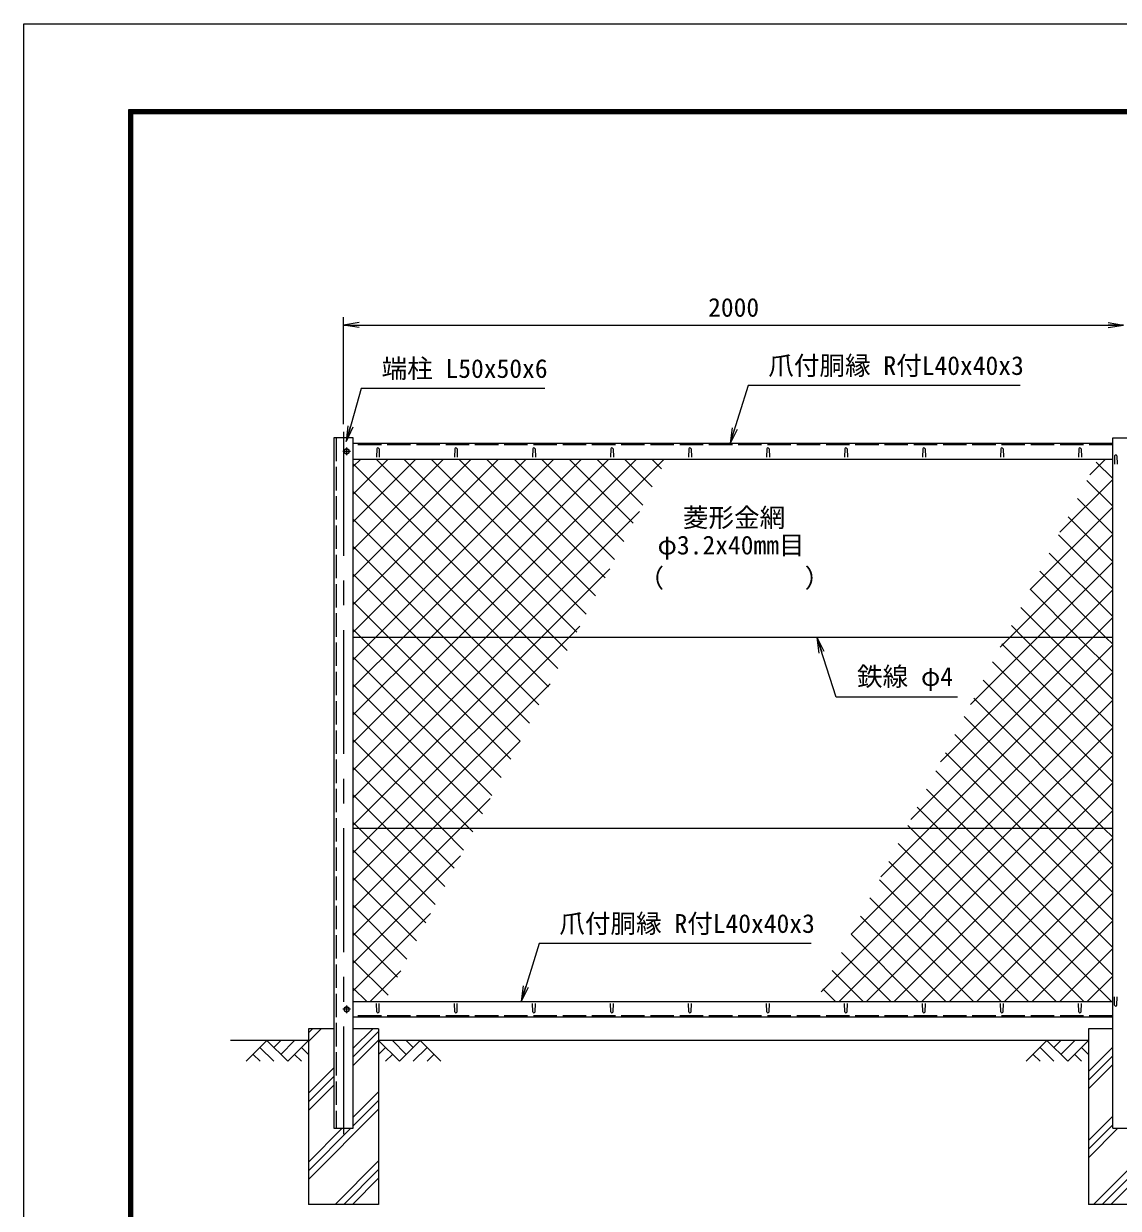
# Model space of a CAD drawing. Units: millimetres, scale not verified. Extents: x -4200 to 4200, y -2970 to 2970.
# Drawn here: x -4200 to -1394, y -66 to 2970 of the extents above; entities that cross this region are included whole.
import ezdxf
from ezdxf.enums import TextEntityAlignment as Align

# ---------------------------------------------------------------- set-up
doc = ezdxf.new("R2010")
doc.units = ezdxf.units.MM
doc.header["$LTSCALE"] = 10
doc.linetypes.add('DASHED', pattern=[7.5, 6, -1.5])
doc.linetypes.add('USER1', pattern=[50.8, 31.75, -6.35, 6.35, -6.35])
for name, color, linetype, lineweight in [('0-1_D-STR1', 1, 'Continuous', 18), ('0-2_D-BMK', 2, 'USER1', 13), ('0-3_D-STR-DIM', 7, 'Continuous', 13), ('0-4_D-STR3', 3, 'Continuous', 13), ('0-5_D-BGD', 7, 'Continuous', 18), ('0-6_D-STR4', 7, 'Continuous', 18), ('0-7_D-DCR-HCH', 7, 'Continuous', 13), ('0-8_D-STR-TXT', 7, 'Continuous', 13), ('0-9_0', 7, 'Continuous', 18), ('0-A_D-STR2', 7, 'Continuous', 13), ('0-B_D-TTL', 7, 'Continuous', 18)]:
    doc.layers.add(name, color=color, linetype=linetype, lineweight=lineweight)
doc.styles.add('ＭＳ ゴシック', font='')
doc.styles.get('ＭＳ ゴシック').set_extended_font_data('MS Gothic')

# ---------------------------------------------------------------- blocks, each defined once
blk = doc.blocks.new('_Open')
at = {"layer": '0-9_0'}
blk.add_line((-10, 1.667), (0, 0), dxfattribs=at)
blk.add_lwpolyline([(-10, -1.667), (0, 0), (-10, 0)], dxfattribs=at)

msp = doc.modelspace()

# ---------------------------------------------------------------- linework, layer by layer
at = {"layer": '0-1_D-STR1'}
for p, q in [((-3404.97, 1908.92), (-3404.97, 138.92)), ((-3354.97, 1908.92), (-3404.97, 1908.92)), ((-3354.97, 138.92), (-3354.97, 1908.92)), ((-1407.97, 1893.92), (-3354.97, 1893.92)), ((-1407.97, 1908.92), (-1351.97, 1908.92)), ((-1407.97, 138.92), (-1407.97, 1908.92)), ((-3354.97, 1853.92), (-1407.97, 1853.92)), ((-3294.97, 1880.79), (-3295.72, 1859.29)), ((-3288.97, 1880.79), (-3288.22, 1859.29)), ((-3094.97, 1880.79), (-3095.72, 1859.29)), ((-3088.97, 1880.79), (-3088.22, 1859.29)), ((-2894.97, 1880.79), (-2895.72, 1859.29)), ((-2888.97, 1880.79), (-2888.22, 1859.29)), ((-2694.97, 1880.79), (-2695.72, 1859.29)), ((-2688.97, 1880.79), (-2688.22, 1859.29)), ((-2494.97, 1880.79), (-2495.72, 1859.29)), ((-2488.97, 1880.79), (-2488.22, 1859.29)), ((-2294.97, 1880.79), (-2295.72, 1859.29)), ((-2288.97, 1880.79), (-2288.22, 1859.29)), ((-2094.97, 1880.79), (-2095.72, 1859.29)), ((-2088.97, 1880.79), (-2088.22, 1859.29)), ((-1894.97, 1880.79), (-1895.72, 1859.29)), ((-1888.97, 1880.79), (-1888.22, 1859.29)), ((-1694.97, 1880.79), (-1695.72, 1859.29)), ((-1688.97, 1880.79), (-1688.22, 1859.29)), ((-1494.97, 1880.79), (-1495.72, 1859.29)), ((-1488.97, 1880.79), (-1488.22, 1859.29)), ((-1402.97, 1862.3), (-1403.72, 1840.8)), ((-1396.97, 1862.3), (-1396.22, 1840.8)), ((-3354.97, 463.92), (-1407.97, 463.92)), ((-3294.97, 437.05), (-3295.72, 458.55)), ((-3288.97, 437.05), (-3288.22, 458.55)), ((-3094.97, 437.05), (-3095.72, 458.55)), ((-3088.97, 437.05), (-3088.22, 458.55)), ((-2894.97, 437.05), (-2895.72, 458.55)), ((-2888.97, 437.05), (-2888.22, 458.55)), ((-2694.97, 437.05), (-2695.72, 458.55)), ((-2688.97, 437.05), (-2688.22, 458.55)), ((-2494.97, 437.05), (-2495.72, 458.55)), ((-2488.97, 437.05), (-2488.22, 458.55)), ((-2294.97, 437.05), (-2295.72, 458.55)), ((-2288.97, 437.05), (-2288.22, 458.55)), ((-2094.97, 437.05), (-2095.72, 458.55)), ((-2088.97, 437.05), (-2088.22, 458.55)), ((-1894.97, 437.05), (-1895.72, 458.55)), ((-1888.97, 437.05), (-1888.22, 458.55)), ((-1694.97, 437.05), (-1695.72, 458.55)), ((-1688.97, 437.05), (-1688.22, 458.55)), ((-1494.97, 437.05), (-1495.72, 458.55)), ((-1488.97, 437.05), (-1488.22, 458.55)), ((-1402.97, 454.25), (-1403.72, 475.75)), ((-1396.97, 454.25), (-1396.22, 475.75)), ((-1407.97, 423.92), (-3354.97, 423.92)), ((-3404.97, 138.92), (-3354.97, 138.92)), ((-1407.97, 138.92), (-1351.97, 138.92))]:
    msp.add_line(p, q, dxfattribs=at)
at = {"layer": '0-1_D-STR1', "linetype": 'DASHED'}
for p, q in [((-3398.97, 1908.92), (-3398.97, 138.92)), ((-1407.97, 1890.92), (-3354.97, 1890.92)), ((-1407.97, 426.92), (-3354.97, 426.92))]:
    msp.add_line(p, q, dxfattribs=at)
at = {"layer": '0-1_D-STR1'}
for centre, start, end in [((-3291.97, 1879.54), 22.61986, 157.38014), ((-3091.97, 1879.54), 22.61986, 157.38014), ((-2891.97, 1879.54), 22.61986, 157.38014), ((-2691.97, 1879.54), 22.61986, 157.38014), ((-2491.97, 1879.54), 22.61986, 157.38014), ((-2291.97, 1879.54), 22.61986, 157.38014), ((-2091.97, 1879.54), 22.61986, 157.38014), ((-1891.97, 1879.54), 22.61986, 157.38014), ((-1691.97, 1879.54), 22.61986, 157.38014), ((-1491.97, 1879.54), 22.61986, 157.38014), ((-1399.97, 1861.05), 22.61986, 157.38014), ((-3291.97, 438.3), 202.61986, 337.38014), ((-3091.97, 438.3), 202.61986, 337.38014), ((-2891.97, 438.3), 202.61986, 337.38014), ((-2691.97, 438.3), 202.61986, 337.38014), ((-2491.97, 438.3), 202.61986, 337.38014), ((-2291.97, 438.3), 202.61986, 337.38014), ((-2091.97, 438.3), 202.61986, 337.38014), ((-1891.97, 438.3), 202.61986, 337.38014), ((-1691.97, 438.3), 202.61986, 337.38014), ((-1491.97, 438.3), 202.61986, 337.38014), ((-1399.97, 455.5), 202.61986, 337.38014)]:
    msp.add_arc(centre, 3.25, start, end, dxfattribs=at)
at = {"layer": '0-2_D-BMK'}
for p, q in [((-3379.97, 1923.92), (-3379.97, 123.92)), ((-3371.97, 1883.92), (-3371.97, 1863.92)), ((-3361.97, 1873.92), (-3381.97, 1873.92)), ((-3361.97, 443.92), (-3381.97, 443.92)), ((-3371.97, 453.92), (-3371.97, 433.92))]:
    msp.add_line(p, q, dxfattribs=at)
at = {"layer": '0-3_D-STR-DIM'}
for p, q in [((-3379.97, 1943.92), (-3379.97, 2217.7)), ((-3379.97, 2197.7), (-1379.97, 2197.7))]:
    msp.add_line(p, q, dxfattribs=at)
at = {"layer": '0-4_D-STR3'}
for p, q in [((-1407.97, 1397.17), (-3354.97, 1397.17)), ((-1407.97, 907.17), (-3354.97, 907.17))]:
    msp.add_line(p, q, dxfattribs=at)
for points in [[(-3365.47, 1877.67), (-3371.97, 1881.42), (-3378.47, 1877.67), (-3378.47, 1870.16), (-3371.97, 1866.41), (-3365.47, 1870.16)], [(-3365.47, 447.67), (-3371.97, 451.42), (-3378.47, 447.67), (-3378.47, 440.16), (-3371.97, 436.41), (-3365.47, 440.16)]]:
    msp.add_lwpolyline(points, close=True, dxfattribs=at)
for centre in [(-3371.97, 1873.92), (-3371.97, 443.92)]:
    msp.add_circle(centre, 6.25, dxfattribs=at)
at = {"layer": '0-5_D-BGD'}
for p, q in [((-3469.97, 363.92), (-3669.97, 363.92)), ((-1469.97, 363.92), (-3289.97, 363.92))]:
    msp.add_line(p, q, dxfattribs=at)
at = {"layer": '0-6_D-STR4'}
for p, q in [((-3469.97, 393.92), (-3469.97, -56.08)), ((-3404.97, 393.92), (-3469.97, 393.92)), ((-3289.97, 393.92), (-3354.97, 393.92)), ((-3289.97, 393.92), (-3289.97, -56.08)), ((-1469.97, 393.92), (-1469.97, -56.08)), ((-1407.97, 393.92), (-1469.97, 393.92)), ((-3289.97, -56.08), (-3469.97, -56.08)), ((-1289.97, -56.08), (-1469.97, -56.08))]:
    msp.add_line(p, q, dxfattribs=at)
at = {"layer": '0-7_D-DCR-HCH'}
for p, q in [((-3469.97, 361.68), (-3437.73, 393.92)), ((-3469.97, 383.77), (-3459.83, 393.92)), ((-3354.97, 344.09), (-3305.15, 393.92)), ((-3354.97, 322), (-3289.97, 387)), ((-3354.97, 299.9), (-3289.97, 364.9)), ((-3576.4, 363.92), (-3629.61, 310.71)), ((-3594.14, 346.18), (-3558.5, 310.71)), ((-3576.4, 363.92), (-3523.19, 310.71)), ((-3558.66, 346.18), (-3540.92, 363.92)), ((-3540.92, 328.44), (-3505.45, 363.92)), ((-3523.19, 310.71), (-3469.97, 363.92)), ((-3487.71, 346.18), (-3469.97, 328.52)), ((-3236.76, 310.71), (-3289.97, 363.92)), ((-3272.24, 346.18), (-3289.97, 328.52)), ((-3219.03, 328.44), (-3254.5, 363.92)), ((-3183.55, 363.92), (-3236.76, 310.71)), ((-3201.2, 346.09), (-3219.03, 363.92)), ((-3165.81, 346.18), (-3201.45, 310.71)), ((-3183.55, 363.92), (-3130.34, 310.71)), ((-1576.4, 363.92), (-1629.61, 310.71)), ((-1594.14, 346.18), (-1558.5, 310.71)), ((-1576.4, 363.92), (-1523.19, 310.71)), ((-1558.66, 346.18), (-1540.92, 363.92)), ((-1540.92, 328.44), (-1505.45, 363.92)), ((-1523.19, 310.71), (-1469.97, 363.92)), ((-1487.71, 346.18), (-1469.97, 328.52)), ((-1469.97, 284.55), (-1407.97, 346.55)), ((-3611.87, 328.44), (-3594.05, 310.71)), ((-3505.45, 328.44), (-3487.63, 310.71)), ((-3254.5, 328.44), (-3272.32, 310.71)), ((-3148.08, 328.44), (-3165.89, 310.71)), ((-1611.87, 328.44), (-1594.05, 310.71)), ((-1505.45, 328.44), (-1487.63, 310.71)), ((-1469.97, 262.45), (-1407.97, 324.45)), ((-3469.97, 229.09), (-3404.97, 294.09)), ((-1469.97, 240.36), (-1407.97, 302.36)), ((-3469.97, 207), (-3404.97, 272)), ((-3469.97, 184.9), (-3404.97, 249.9)), ((-3354.97, 167.32), (-3289.97, 232.32)), ((-3469.97, 8.12), (-3289.97, 188.12)), ((-3354.97, 145.22), (-3289.97, 210.22)), ((-1469.97, 107.77), (-1407.97, 169.77)), ((-3469.97, 30.22), (-3361.28, 138.92)), ((-3469.97, 52.32), (-3383.37, 138.92)), ((-1469.97, 85.68), (-1407.97, 147.68)), ((-1469.97, 63.58), (-1394.64, 138.92)), ((-1457.05, -56.08), (-1289.97, 111)), ((-1434.96, -56.08), (-1289.97, 88.9)), ((-1412.86, -56.08), (-1289.97, 66.8)), ((-3401.6, -56.08), (-3289.97, 55.54)), ((-3379.5, -56.08), (-3289.97, 33.44)), ((-3357.4, -56.08), (-3289.97, 11.35))]:
    msp.add_line(p, q, dxfattribs=at)
at = {"layer": '0-8_D-STR-TXT'}
for points in [[(-2863.62, 2035.21), (-3334.59, 2035.21), (-3372.68, 1900.94)], [(-1645.07, 2042.79), (-2342.95, 2042.79), (-2388.31, 1895.83)], [(-1805.92, 1243.54), (-2117.25, 1243.54), (-2165.34, 1395.26)], [(-2180.85, 612.79), (-2878.73, 612.79), (-2924.09, 465.83)]]:
    msp.add_lwpolyline(points, dxfattribs=at)
at = {"layer": '0-A_D-STR2'}
for p, q in [((-3354.97, 1834.82), (-3335.88, 1853.92)), ((-3354.97, 1764.11), (-3265.17, 1853.92)), ((-3354.97, 1693.4), (-3194.46, 1853.92)), ((-3354.97, 1622.69), (-3123.75, 1853.92)), ((-3354.97, 1551.98), (-3053.04, 1853.92)), ((-3354.97, 1481.27), (-2982.33, 1853.92)), ((-3354.97, 1410.56), (-2911.62, 1853.92)), ((-3297.66, 1397.17), (-2840.91, 1853.92)), ((-3226.95, 1397.17), (-2770.2, 1853.92)), ((-2782.09, 1410.37), (-3225.64, 1853.92)), ((-3156.23, 1397.17), (-2699.48, 1853.92)), ((-2757.91, 1456.9), (-3154.93, 1853.92)), ((-3085.52, 1397.17), (-2628.77, 1853.92)), ((-2733.73, 1503.43), (-3084.22, 1853.92)), ((-3014.81, 1397.17), (-2558.06, 1853.92)), ((-2709.55, 1549.96), (-3013.51, 1853.92)), ((-2685.37, 1596.48), (-2942.8, 1853.92)), ((-2661.19, 1643.01), (-2872.09, 1853.92)), ((-2637, 1689.54), (-2801.38, 1853.92)), ((-2612.82, 1736.07), (-2730.67, 1853.92)), ((-2588.64, 1782.6), (-2659.96, 1853.92)), ((-2564.46, 1829.13), (-2589.25, 1853.92)), ((-1466.68, 1813.93), (-1426.69, 1853.92)), ((-2910.31, 1397.17), (-3354.97, 1841.83)), ((-1407.97, 1804.02), (-1449.99, 1846.04)), ((-1543.19, 1666.71), (-1407.97, 1801.92)), ((-1407.97, 1733.31), (-1474.17, 1799.51)), ((-2981.02, 1397.17), (-3354.97, 1771.12)), ((-1619.7, 1519.49), (-1407.97, 1731.21)), ((-1407.97, 1662.6), (-1498.36, 1752.98)), ((-3051.73, 1397.17), (-3354.97, 1700.41)), ((-2944.1, 1397.17), (-2621.07, 1720.2)), ((-1407.97, 1591.88), (-1522.54, 1706.45)), ((-1671.31, 1397.17), (-1407.97, 1660.5)), ((-1407.97, 1521.17), (-1546.72, 1659.92)), ((-3122.44, 1397.17), (-3354.97, 1629.7)), ((-1407.97, 1450.46), (-1570.9, 1613.39)), ((-1600.6, 1397.17), (-1407.97, 1589.79)), ((-3193.16, 1397.17), (-3354.97, 1558.99)), ((-2873.39, 1397.17), (-2697.58, 1572.97)), ((-1425.39, 1397.17), (-1595.08, 1566.86)), ((-1496.1, 1397.17), (-1619.26, 1520.33)), ((-1529.89, 1397.17), (-1407.97, 1519.08)), ((-3263.87, 1397.17), (-3354.97, 1488.28)), ((-1566.81, 1397.17), (-1643.44, 1473.8)), ((-1637.52, 1397.17), (-1667.62, 1427.27)), ((-1459.18, 1397.17), (-1407.97, 1448.37)), ((-3334.58, 1397.17), (-3354.97, 1417.56)), ((-3354.97, 1339.85), (-3297.66, 1397.17)), ((-3354.97, 1269.14), (-3226.95, 1397.17)), ((-3354.97, 1198.43), (-3156.23, 1397.17)), ((-3354.97, 1127.72), (-3085.52, 1397.17)), ((-3354.97, 1057.01), (-3014.81, 1397.17)), ((-3354.97, 986.3), (-2944.1, 1397.17)), ((-3354.97, 915.58), (-2873.39, 1397.17)), ((-2975.54, 1038.13), (-3334.58, 1397.17)), ((-2951.36, 1084.66), (-3263.87, 1397.17)), ((-2927.18, 1131.19), (-3193.16, 1397.17)), ((-2903, 1177.72), (-3122.44, 1397.17)), ((-2878.82, 1224.25), (-3051.73, 1397.17)), ((-2854.63, 1270.78), (-2981.02, 1397.17)), ((-2830.45, 1317.31), (-2910.31, 1397.17)), ((-1925.74, 930.61), (-1459.18, 1397.17)), ((-1849.23, 1077.83), (-1529.89, 1397.17)), ((-1772.72, 1225.05), (-1600.6, 1397.17)), ((-1696.21, 1372.27), (-1671.31, 1397.17)), ((-1407.97, 1167.62), (-1637.52, 1397.17)), ((-1407.97, 1238.33), (-1566.81, 1397.17)), ((-1407.97, 1309.04), (-1496.1, 1397.17)), ((-1407.97, 1379.75), (-1425.39, 1397.17)), ((-1878.47, 907.17), (-1407.97, 1377.66)), ((-1407.97, 1096.91), (-1691.81, 1380.74)), ((-2999.72, 991.6), (-3354.97, 1346.85)), ((-1807.76, 907.17), (-1407.97, 1306.95)), ((-1407.97, 1026.2), (-1715.99, 1334.21)), ((-3023.9, 945.07), (-3354.97, 1276.14)), ((-3221.97, 907.17), (-2850.6, 1278.53)), ((-1407.97, 955.49), (-1740.17, 1287.68)), ((-1430.36, 907.17), (-1764.35, 1241.15)), ((-1737.05, 907.17), (-1407.97, 1236.24)), ((-3056.71, 907.17), (-3354.97, 1205.43)), ((-1501.07, 907.17), (-1788.53, 1194.62)), ((-1666.34, 907.17), (-1407.97, 1165.53)), ((-3127.42, 907.17), (-3354.97, 1134.72)), ((-3151.26, 907.17), (-2927.12, 1131.31)), ((-1571.78, 907.17), (-1812.71, 1148.09)), ((-1642.5, 907.17), (-1836.89, 1101.56)), ((-1595.63, 907.17), (-1407.97, 1094.82)), ((-3198.13, 907.17), (-3354.97, 1064.01)), ((-1713.21, 907.17), (-1861.07, 1055.03)), ((-1783.92, 907.17), (-1885.26, 1008.51)), ((-1524.91, 907.17), (-1407.97, 1024.11)), ((-3268.84, 907.17), (-3354.97, 993.3)), ((-3080.55, 907.17), (-3003.63, 984.09)), ((-1854.63, 907.17), (-1909.44, 961.98)), ((-1454.2, 907.17), (-1407.97, 953.4)), ((-3339.55, 907.17), (-3354.97, 922.59)), ((-1925.34, 907.17), (-1933.62, 915.45)), ((-3354.97, 774.16), (-3221.97, 907.17)), ((-3354.97, 703.45), (-3151.26, 907.17)), ((-3354.97, 632.74), (-3080.55, 907.17)), ((-3144.81, 712.42), (-3339.55, 907.17)), ((-3120.63, 758.95), (-3268.84, 907.17)), ((-3096.45, 805.48), (-3198.13, 907.17)), ((-3072.27, 852.01), (-3127.42, 907.17)), ((-3048.08, 898.54), (-3056.71, 907.17)), ((-2155.27, 488.94), (-1737.05, 907.17)), ((-2109.59, 463.92), (-1666.34, 907.17)), ((-2078.76, 636.17), (-1807.76, 907.17)), ((-2038.88, 463.92), (-1595.63, 907.17)), ((-2002.25, 783.39), (-1878.47, 907.17)), ((-1968.16, 463.92), (-1524.91, 907.17)), ((-1482.09, 463.92), (-1925.34, 907.17)), ((-1897.45, 463.92), (-1454.2, 907.17)), ((-1411.38, 463.92), (-1854.63, 907.17)), ((-1826.74, 463.92), (-1407.97, 882.69)), ((-1407.97, 531.22), (-1783.92, 907.17)), ((-1407.97, 601.94), (-1713.21, 907.17)), ((-1407.97, 672.65), (-1642.5, 907.17)), ((-1407.97, 743.36), (-1571.78, 907.17)), ((-1407.97, 814.07), (-1501.07, 907.17)), ((-1407.97, 884.78), (-1430.36, 907.17)), ((-3168.99, 665.9), (-3354.97, 851.88)), ((-1552.8, 463.92), (-1957.8, 868.92)), ((-3354.97, 562.03), (-3080.14, 836.87)), ((-1623.51, 463.92), (-1981.98, 822.39)), ((-1756.03, 463.92), (-1407.97, 811.98)), ((-3193.17, 619.37), (-3354.97, 781.17)), ((-1694.22, 463.92), (-2006.16, 775.86)), ((-1764.93, 463.92), (-2030.34, 729.33)), ((-1685.32, 463.92), (-1407.97, 741.26)), ((-3217.35, 572.84), (-3354.97, 710.46)), ((-3354.97, 491.32), (-3156.65, 689.65)), ((-1835.64, 463.92), (-2054.52, 682.8)), ((-1614.61, 463.92), (-1407.97, 670.55)), ((-3241.53, 526.31), (-3354.97, 639.75)), ((-1906.35, 463.92), (-2078.7, 636.27)), ((-1977.06, 463.92), (-2102.89, 589.74)), ((-1543.9, 463.92), (-1407.97, 599.84)), ((-3265.72, 479.78), (-3354.97, 569.04)), ((-3311.67, 463.92), (-3233.16, 542.43)), ((-2047.77, 463.92), (-2127.07, 543.21)), ((-1473.19, 463.92), (-1407.97, 529.13)), ((-3320.57, 463.92), (-3354.97, 498.33)), ((-2118.48, 463.92), (-2151.25, 496.68))]:
    msp.add_line(p, q, dxfattribs=at)
for points in [[(-2806.27, 1363.84), (-2839.6, 1397.17), (-3296.35, 1853.92)], [(-3354.97, 844.87), (-3292.68, 907.17), (-2802.68, 1397.17), (-2774.09, 1425.75)]]:
    msp.add_lwpolyline(points, dxfattribs=at)
at = {"layer": '0-B_D-TTL', "color": 2}
msp.add_lwpolyline([(-4200, 2970), (4200, 2970), (4200, -2970), (-4200, -2970)], close=True, dxfattribs=at)
at = {"layer": '0-B_D-TTL'}
for points in [[(-3930, 2750), (3930, 2750), (3930, -2750), (-3930, -2750)], [(-3927.5, 2747.5), (3927.5, 2747.5), (3927.5, -2747.5), (-3927.5, -2747.5)], [(-3925, 2745), (3925, 2745), (3925, -2745), (-3925, -2745)], [(-3922.5, 2742.5), (3922.5, 2742.5), (3922.5, -2742.5), (-3922.5, -2742.5)], [(-3920, 2740), (3920, 2740), (3920, -2740), (-3920, -2740)]]:
    msp.add_lwpolyline(points, close=True, dxfattribs=at)

# ---------------------------------------------------------------- block references
at = {"layer": '0-3_D-STR-DIM', "xscale": 4, "yscale": 4, "rotation": 180}
msp.add_blockref('_Open', (-3379.97, 2197.7), dxfattribs=at)
at = {"layer": '0-3_D-STR-DIM', "xscale": 4, "yscale": 4}
msp.add_blockref('_Open', (-1379.97, 2197.7), dxfattribs=at)
at = {"layer": '0-8_D-STR-TXT', "xscale": 4, "yscale": 4}
for p, rotation in [((-3373.23, 1899.01), 254.16392), ((-2388.9, 1893.92), 252.84683), ((-2165.95, 1397.17), 107.58773), ((-2924.68, 463.92), 252.84683)]:
    msp.add_blockref('_Open', p, dxfattribs=dict(at, rotation=rotation))

# ---------------------------------------------------------------- texts
at = {"layer": '0-3_D-STR-DIM', "style": 'ＭＳ ゴシック'}
msp.add_text('2000', height=48.09, dxfattribs=at).set_placement((-2445.24, 2204.45), align=Align.BOTTOM_LEFT)
at = {"layer": '0-8_D-STR-TXT', "style": 'ＭＳ ゴシック'}
for s, p in [('端柱 L50x50x6', (-3282.4, 2047.79)), ('爪付胴縁 R付L40x40x3', (-2291.01, 2055.37)), ('菱形金網', (-2509.92, 1665.72)), ('φ3.2x40mm目', (-2574.9, 1595.28)), ('（\u3000\u3000   \u3000\u3000）', (-2623.63, 1510.81)), ('鉄線 φ4', (-2063.53, 1258.41)), ('爪付胴縁 R付L40x40x3', (-2826.79, 625.37))]:
    msp.add_text(s, height=48.09, dxfattribs=at).set_placement(p, align=Align.BOTTOM_LEFT)

doc.saveas('drawing.dxf')
